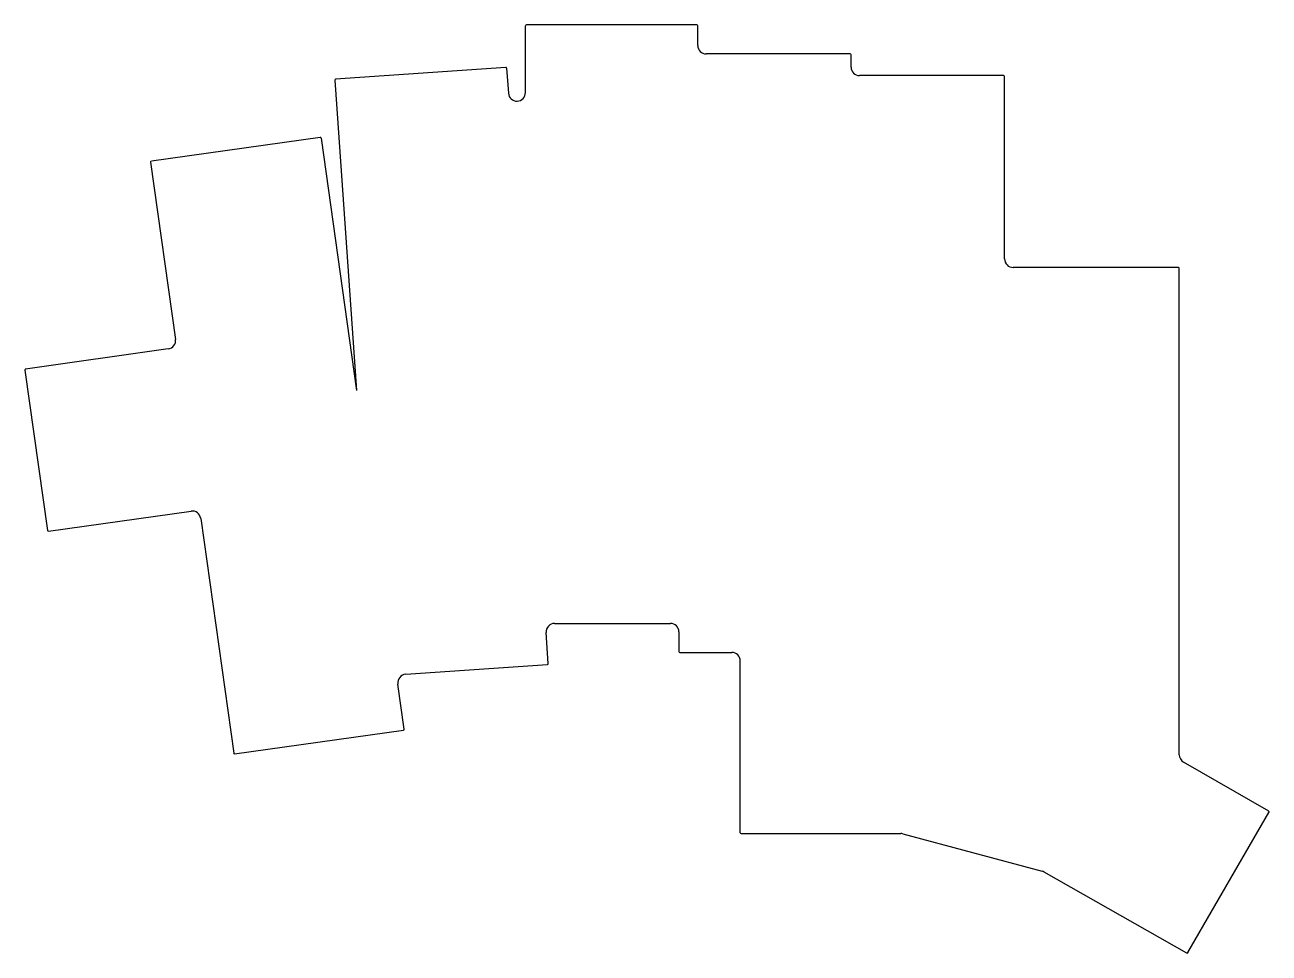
# Model space of a CAD drawing. Header units: millimetres. Extents: x 34 to 180, y -127 to -18.
import ezdxf

# ---------------------------------------------------------------- set-up
doc = ezdxf.new("R2010")
doc.units = ezdxf.units.MM

msp = doc.modelspace()

# ---------------------------------------------------------------- linework, layer by layer
at = {"linetype": 'CONTINUOUS'}
for p, q in [((92.67, -25.79), (92.67, -17.95)), ((112.77, -17.85), (92.77, -17.85)), ((112.87, -20.25), (112.87, -17.95)), ((130.77, -21.25), (113.87, -21.25)), ((130.87, -22.8), (130.87, -21.35)), ((90.36, -22.83), (70.4, -24.22)), ((90.46, -22.92), (90.67, -25.86)), ((70.31, -24.33), (72.86, -60.72)), ((148.77, -23.8), (131.87, -23.8)), ((148.87, -45.3), (148.87, -23.9)), ((68.58, -31.04), (48.78, -33.83)), ((68.7, -31.13), (72.86, -60.72)), ((48.69, -33.94), (51.62, -54.73)), ((169.27, -46.3), (149.87, -46.3)), ((169.37, -103.45), (169.37, -46.4)), ((50.76, -55.86), (34.03, -58.22)), ((33.94, -58.33), (36.59, -77.14)), ((36.7, -77.23), (53.44, -74.88)), ((54.57, -75.73), (58.44, -103.26)), ((96.09, -88.05), (109.67, -88.05)), ((95.35, -92.75), (95.09, -89.12)), ((110.67, -89.05), (110.67, -91.35)), ((110.77, -91.45), (116.87, -91.45)), ((78.62, -94.02), (95.25, -92.86)), ((117.87, -112.6), (117.87, -92.45)), ((78.44, -100.45), (77.7, -95.16)), ((58.55, -103.34), (78.35, -100.56)), ((179.86, -110.08), (169.87, -104.31)), ((170.39, -126.67), (179.89, -110.22)), ((117.97, -112.7), (136.69, -112.7)), ((136.95, -112.73), (153.29, -117.11)), ((170.26, -126.71), (153.52, -117.21))]:
    msp.add_line(p, q, dxfattribs=at)
for centre, radius, start, end in [((92.77, -17.95), 0.1, 90, 180), ((112.77, -17.95), 0.1, 0, 90), ((113.87, -20.25), 1, 180, 270), ((130.77, -21.35), 0.1, 0, 90), ((90.36, -22.93), 0.1, 4, 94), ((131.87, -22.8), 1, 180, 270), ((70.41, -24.32), 0.1, 94, 184), ((148.77, -23.9), 0.1, 0, 90), ((91.67, -25.79), 1, 184, 0), ((68.6, -31.14), 0.1, 8, 98), ((48.79, -33.93), 0.1, 98, 188), ((149.87, -45.3), 1, 180, 270), ((169.27, -46.4), 0.1, 0, 90), ((50.63, -54.87), 1, 278, 8), ((34.04, -58.32), 0.1, 98, 188), ((53.58, -75.87), 1, 8, 98), ((36.69, -77.13), 0.1, 188, 278), ((96.09, -89.05), 1, 90, 184), ((109.67, -89.05), 1, 0, 90), ((110.77, -91.35), 0.1, 180, 270), ((116.87, -92.45), 1, 0, 90), ((95.25, -92.76), 0.1, 274, 364), ((78.69, -95.02), 1, 94, 188), ((78.34, -100.46), 0.1, 278, 368), ((58.53, -103.24), 0.1, 188, 278), ((170.37, -103.45), 1, 180, 240), ((179.81, -110.17), 0.1, 330, 420), ((117.97, -112.6), 0.1, 180, 270), ((136.69, -113.7), 1, 75, 90), ((153.03, -118.08), 1, 60.4082, 75), ((170.31, -126.62), 0.1, 240.4082, 330)]:
    msp.add_arc(centre, radius, start, end, dxfattribs=at)

doc.saveas('drawing.dxf')
